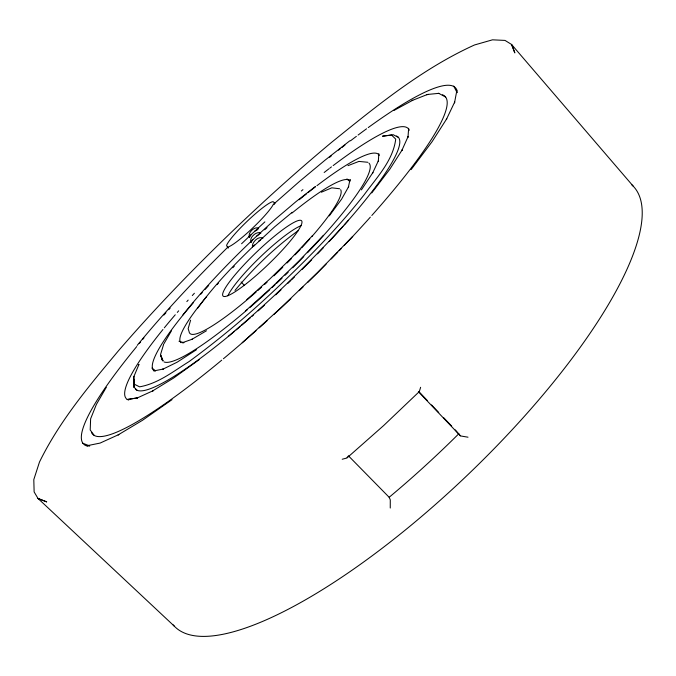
<?xml version="1.0" encoding="UTF-8"?>
<svg xmlns="http://www.w3.org/2000/svg" width="676" height="676" viewBox="0 0 676 676"><rect width="100%" height="100%" fill="white"/><g stroke="black" fill="none" stroke-linecap="round" stroke-linejoin="round"><path stroke-width="1.01" d="M133.713 386.503L134.034 387.272L133.958 379.397L134.034 387.272L137.127 390.272M390.255 508.039L390.28 499.97A7.926 2.712 -45.1 0 0 390.17 499.572L389.156 497.282L348.351 455.742M378.839 153.663L378.315 161.412L378.475 160.584L372.527 173.267L372.882 172.557L361.39 189.897M408.642 128.322L407.991 137.27L408.16 136.425L401.772 150.638L402.152 149.911L389.824 169.203L371.749 192.947M249.596 237.107L251.185 234.555L264.882 221.872M347.785 456.731L346.695 458.066L342.217 459.241M456.773 90.93L454.509 102.887L454.695 102.008L446.337 119.534L446.743 118.773L432.04 141.74L411.092 169.625M420.633 387.297L419.306 391.59L383.63 425.576L347.168 457.77M190.607 320.154L188.139 328.705L189.094 331.629A104.138 16.554 -43.8 0 0 256.153 292.015M163.609 344.456L160.55 354.537L163.077 361.052L160.643 355.339M251.311 241.864L252.858 239.634L275.69 218.847L296.156 201.499L315.455 186.449M138.665 365.065L138.96 364.406L133.662 377.098L133.611 385.675M163.913 343.797L171.4 330.86M106.293 387.323L96.381 404.434L90.626 418.799L90.204 429.97L94.184 435.336M253.365 246.47L274.769 226.73L292.235 212.264M329.288 215.872L341.591 199.158L348.706 186.559L348.343 187.294L350.075 179.436L349.999 181.1M197.814 308.062C214.436 285.044 234.276 264.612 254.649 244.94M182.875 314.982C204.177 288.077 228.065 263.336 252.858 239.634M137.194 345.402C165.476 310.901 196.15 278.444 227.888 247.12L227.998 247.044A32.634 4.335 -43.7 0 0 251.725 228.902A32.634 4.335 -43.7 0 0 273.265 204.507L299.493 181.438L325.156 160.077L349.83 140.785M234.986 290.426C253.652 268 274.802 247.458 298.53 230.431M348.52 220.215C311.154 261.629 270.899 300.389 228.294 336.386M312.413 235.713L292.049 257.328L269.639 279.171L246.816 299.629M323.491 235.316L298.902 261.029L272.318 286.801L245.329 311.078M352.737 236.414L317.433 272.648L280.025 308.645L242.202 342.774M241.577 243.749L251.185 234.555M419.306 391.59L418.554 391.81A8.036 2.434 -43.4 0 1 418.461 391.742M254.852 231.107L257.962 229.477M256.736 235.992L259.221 234.437M258.621 241.214L260.361 239.904M199.268 359.59L173.673 378.002L152.556 390.973L153.258 390.652L136.611 398.248L137.363 397.894L126.944 399.558M172.034 399.643L142.535 420.269L118.097 434.913L118.866 434.55L100.099 443.076L87.145 445.704M196.42 349.745L177.129 362.201L162.494 369.392L163.229 369.054L153.739 370.938M206.484 330.758L191.654 339.487L192.347 339.175L182.309 342.732L183.94 342.715L178.988 341.219M393.939 110.458L412.774 100.234M321.353 192.221L331.815 187.818L339.639 188.756M426.767 94.741L428.271 94.378M412.106 100.496L427.494 94.454L438.783 93.356L445.678 97.074M347.954 165.662L358.922 161.412L367.921 162.282M127.789 399.431L137.152 397.936M437.955 93.44L438.783 93.356M273.814 204.346L273.383 204.363L274.101 204.456M468.003 437.195L460.508 435.935A7.951 2.746 -43.3 0 1 460.246 435.682L455.286 429.902M154.576 370.811L155.404 370.913M88.919 445.636L89.747 445.949L82.497 443.135M260.497 233.034C256.356 230.871 248.607 238.062 251.252 242.312L250.737 241.577M262.187 237.867L262.829 238.408C258.587 235.299 251.582 242.616 252.427 246.926M398.553 137.481L393.187 134.701L382.481 136.189L391.59 135.082L395.73 139.112C393.035 160.702 376.65 177.594 364.33 194.553C341.279 223.824 315.447 250.872 288.61 276.695C257.471 307.284 224.255 335.769 189.052 361.584C173.36 371.327 158.201 383.571 139.569 386.841L134.059 384.069L133.992 376.38M258.604 228.209C254.556 226.139 247.712 232.73 249.343 236.887M151.889 368.099L155.463 370.701M260.142 232.781L260.818 233.338M346.932 178.895L349.61 181.295M174.552 626.39L38.008 498.465L34.13 491.917L33.8 479.614L39.478 462.046C59.53 420.987 89.232 385.709 118.368 350.869C150.571 313.537 184.641 277.844 219.869 243.368C255.942 208.174 293.266 174.256 331.992 142.002C376.718 105.963 421.858 68.842 474.51 44.971L492.5 39.825L505.023 40.416L511.521 44.43L633.201 186.145M275.031 203.315L273.096 201.668A32.634 4.335 -43.7 0 0 248.557 219.962A32.634 4.335 -43.7 0 0 226.578 245.396L227.888 247.619M241.104 281.985L244.577 285.585M418.385 391.674L460.322 435.775M419.306 392.063L427.224 400.386M431.541 404.932L438.732 412.495M443.769 417.793L451.686 426.117M227.22 246.816L228.26 248.016M249.123 236.507L249.63 237.225M227.93 247.458L228.065 247.72M453.714 86.08L457.103 92.663L456.824 91.818M160.956 356.083L161.429 357.528A142.932 22.773 -43.8 0 0 161.877 359.86M442.467 94.801A244.078 39.267 -43.8 0 1 371.817 215.483M370.355 217.114A244.078 39.267 -43.8 0 1 344.304 245.354M341.388 248.413A244.078 39.267 -43.8 0 1 339.183 250.703M337.713 252.232A244.078 39.267 -43.8 0 1 331.155 258.993M326.094 264.147A244.078 39.267 -43.8 0 1 307.538 282.61M303.017 287.013A244.078 39.267 -43.8 0 1 299.248 290.663M290.883 298.657A244.078 39.267 -43.8 0 1 273.966 314.45M267.045 320.779A244.078 39.267 -43.8 0 1 259.221 327.826M256.027 330.682A244.078 39.267 -43.8 0 1 223.401 358.77M221.72 360.173A244.078 39.267 -43.8 0 1 91.497 432.522M340.62 189.702A104.138 16.554 -43.8 0 1 311.906 236.524M309.752 238.974A104.138 16.554 -43.8 0 1 301.614 247.923M300.186 249.452A104.138 16.554 -43.8 0 1 295.074 254.835M291.356 258.671A104.138 16.554 -43.8 0 1 287.114 262.964M282.754 267.29A104.138 16.554 -43.8 0 1 273.873 275.859M267.045 282.23A104.138 16.554 -43.8 0 1 264.713 284.368M261.595 287.19A104.138 16.554 -43.8 0 1 257.7 290.655M180.999 342.724A117.041 18.615 -43.8 0 1 206.653 296.578M217.072 284.579A117.041 18.615 -43.8 0 1 218.416 283.092M232.764 267.738A117.041 18.615 -43.8 0 1 234.251 266.2M291.981 213.067A117.041 18.615 -43.8 0 1 348.588 179.833M368.978 163.161A142.932 22.773 -43.8 0 1 307.487 252.748M303.803 256.567A142.932 22.773 -43.8 0 1 292.666 267.814M288.145 272.267A142.932 22.773 -43.8 0 1 285.095 275.225M282.036 278.174A142.932 22.773 -43.8 0 1 276.661 283.286M275.124 284.731A142.932 22.773 -43.8 0 1 272.056 287.596M269.749 289.734A142.932 22.773 -43.8 0 1 249.706 307.665M247.365 309.676A142.932 22.773 -43.8 0 1 164.082 361.947M153.587 370.355A155.936 24.868 -43.8 0 1 193.404 302.62M200.84 294.144A155.936 24.868 -43.8 0 1 202.242 292.581M205.081 289.438A155.936 24.868 -43.8 0 1 208.681 285.492M264.688 229.772A155.936 24.868 -43.8 0 1 267.028 227.635M299.231 199.733A155.936 24.868 -43.8 0 1 303.87 195.956M304.699 195.288A155.936 24.868 -43.8 0 1 306.355 193.961M308.002 192.652A155.936 24.868 -43.8 0 1 315.337 186.914M316.943 185.68A155.936 24.868 -43.8 0 1 379.337 155.328M396.449 136.028A182.064 29.093 -43.8 0 1 344.312 224.922M342.994 226.409A182.064 29.093 -43.8 0 1 329.119 241.602M323.289 247.788A182.064 29.093 -43.8 0 1 317.492 253.838M311.704 259.778A182.064 29.093 -43.8 0 1 302.054 269.487M294.508 276.923A182.064 29.093 -43.8 0 1 291.474 279.864M290.731 280.582A182.064 29.093 -43.8 0 1 287.756 283.447M280.988 289.886A182.064 29.093 -43.8 0 1 275.69 294.854M264.324 305.298A182.064 29.093 -43.8 0 1 258.156 310.85M253.407 315.058A182.064 29.093 -43.8 0 1 251.818 316.452M250.238 317.838A182.064 29.093 -43.8 0 1 241.594 325.308M240.039 326.635A182.064 29.093 -43.8 0 1 236.177 329.896M234.64 331.189A182.064 29.093 -43.8 0 1 135.437 389.173M133.865 385.312A182.064 29.093 -43.8 0 1 133.848 383.757M128.736 400.048A195.195 31.231 -43.8 0 1 127.037 399.237M126.361 398.679A195.195 31.231 -43.8 0 1 162.941 329.516M164.302 327.843A195.195 31.231 -43.8 0 1 175.27 314.762M177.306 312.405A195.195 31.231 -43.8 0 1 178.675 310.825M186.829 301.589A195.195 31.231 -43.8 0 1 188.181 300.085M192.297 295.539A195.195 31.231 -43.8 0 1 194.392 293.249M301.361 190.978A195.195 31.231 -43.8 0 1 302.933 189.66M324.167 172.49A195.195 31.231 -43.8 0 1 328.975 168.772M329.77 168.163A195.195 31.231 -43.8 0 1 331.468 166.871M333.158 165.586A195.195 31.231 -43.8 0 1 409.293 130.24M88.133 446.253A257.48 41.489 -43.8 0 1 83.799 444.276M83.19 443.642A257.48 41.489 -43.8 0 1 136.729 346.56M139.307 343.45A257.48 41.489 -43.8 0 1 140.616 341.887M142.594 339.521A257.48 41.489 -43.8 0 1 143.937 337.941M163.871 315.075A257.48 41.489 -43.8 0 1 165.95 312.768M168.738 309.684A257.48 41.489 -43.8 0 1 170.149 308.138M329.609 157.288A257.48 41.489 -43.8 0 1 331.24 155.97M338.532 150.148A257.48 41.489 -43.8 0 1 340.138 148.872M341.752 147.605A257.48 41.489 -43.8 0 1 344.946 145.103M350.481 140.828A257.48 41.489 -43.8 0 1 356.362 136.358M358.077 135.065A257.48 41.489 -43.8 0 1 366.561 128.786M368.234 127.57A257.48 41.489 -43.8 0 1 457.179 90.981M631.722 184.734A317.881 93.803 -43.8 0 1 469.592 473.056A317.881 93.803 -43.8 0 1 173.157 624.886M458.877 433.688A305.848 84.737 -43.8 0 1 389.156 497.282M227.896 295.767A54.333 8.737 -43.8 0 1 260.843 256.483A54.333 8.737 -43.8 0 1 301.31 225.59M46.652 501.854L38.008 498.465L46.652 501.854M512.569 46.788L511.521 44.43L514.833 52.914L512.569 46.788M246.571 283.481A54.393 8.501 -43.8 0 0 301.75 221.018A54.393 8.501 -43.8 0 0 238.577 270.763A54.393 8.501 -43.8 0 0 246.571 283.481"/></g></svg>
